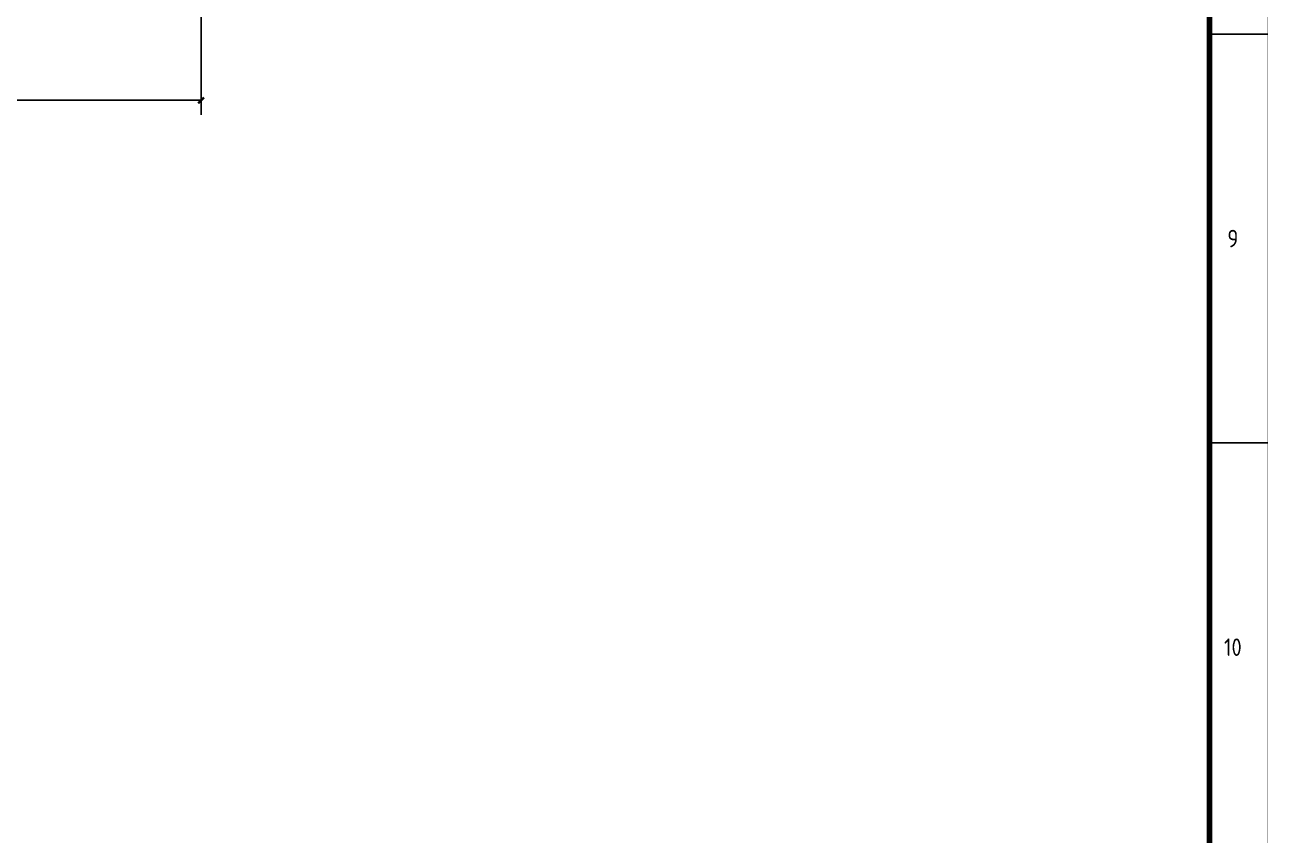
# Model space of a CAD drawing. Extents: x -59142 to 322364, y -122476 to 91021.
# Drawn here: x 223547 to 244874, y 21195 to 35089 of the extents above; entities that cross this region are included whole.
import ezdxf
from ezdxf.enums import TextEntityAlignment as Align

# ---------------------------------------------------------------- set-up
doc = ezdxf.new("R2010")
doc.units = 0
doc.header["$LTSCALE"] = 1000
doc.header["$MEASUREMENT"] = 0
doc.styles.get("Standard").update_dxf_attribs({"font": 'gbenor.shx', "bigfont": 'gbcbig.shx'})
doc.styles.add('TK', font='GEDITXT.SHX', dxfattribs={"width": 0.85, "height": 3.5, "bigfont": 'DXT.SHX'})
doc.dimstyles.get("Standard").update_dxf_attribs({"dimscale": 100, "dimtxt": 3.5, "dimasz": 1, "dimexe": 2.5, "dimexo": 3, "dimgap": 1.5, "dimtad": 1, "dimdec": 0, "dimzin": 0, "dimdsep": 46, "dimtxsty": 'Standard', "dimblk": 'ARCHTICK', "dimcen": 0.09, "dimadec": 0, "dimazin": 0, "dimtfac": 1, "dimtdec": 0, "dimtix": 1, "dimtmove": 2, "dimatfit": 3, "dimfxl": 1, "dimtolj": 1, "dimtzin": 0, "dimarcsym": 0})

# ---------------------------------------------------------------- blocks, each defined once
blk = doc.blocks.new('GEDI_WK_A1_V')
at = {"color": 3}
for p, q in [((584, 280.33), (594, 280.33)), ((584, 210.25), (594, 210.25))]:
    blk.add_line(p, q, dxfattribs=at)
for points, const_width in [([(0, 841), (0, 0), (594, 0), (594, 841)], 0.1), ([(10, 816), (10, 10), (584, 10), (584, 816)], 1)]:
    blk.add_lwpolyline(points, close=True, dxfattribs=dict(at, const_width=const_width))
for s, p in [('9', (588, 245.29)), ('10', (588, 175.21))]:
    blk.add_text(s, height=3, dxfattribs=at).set_placement(p, align=Align.MIDDLE)
blk = doc.blocks.new('A$C711966D6')
blk.add_blockref('GEDI_WK_A1_V', (0, 0))
at = {"style": 'TK', "width": 0.85}
for tag, height, p in [('PROJECTNAME', 4.75, (529, 44)), ('PHASE', 4, (571, 44)), ('DRAWINGNAME', 4.75, (539, 31))]:
    blk.add_attdef(tag, text='', height=height, dxfattribs=at).set_placement(p, align=Align.MIDDLE_CENTER)
for tag, p, height in [('APPROVE', (416, 32.75), 3.5), ('DESIGN', (461, 32.75), 3.5), ('REVIEW1', (416, 25.75), 3.5), ('DRAW', (461, 25.75), 3.5), ('REVIEW2', (416, 18.75), 3.5), ('PROPORTION', (461, 18.75), 3.5), ('DRAWINGNUMBER', (511, 18.5), 4), ('CHECK', (416, 11.75), 3.5), ('DATE', (461, 11.75), 3.5), ('VERSION', (577, 11.75), 3.5)]:
    blk.add_attdef(tag, p, '', height=height, dxfattribs=at)
blk = doc.blocks.new('是飞洒发时')
at = {"xscale": 100, "yscale": 100, "zscale": 100}
blk.add_blockref('A$C711966D6', (0, 0), dxfattribs=at)
blk = doc.blocks.new('_ArchTick')
at = {"color": 0, "linetype": 'ByBlock', "const_width": 0.4}
blk.add_lwpolyline([(-0.5, -0.5), (0.5, 0.5)], dxfattribs=at)
blk = doc.blocks.new('*D1616')
at = {"color": 0, "lineweight": -2, "transparency": 16777216}
for p, q in [((202821, 40322), (202821, 33545)), ((226571, 40322), (226571, 33545)), ((226571, 33795), (202821, 33795))]:
    blk.add_line(p, q, dxfattribs=at)
at = {"layer": 'Defpoints', "color": 0, "transparency": 16777216}
for p in [(202821, 40622), (226571, 40622), (202821, 33795)]:
    blk.add_point(p, dxfattribs=at)
at = {"color": 0, "lineweight": -2, "transparency": 16777216, "xscale": 100, "yscale": 100, "zscale": 100, "rotation": 180}
blk.add_blockref('_ArchTick', (202821, 33795), dxfattribs=at)
at = {"color": 0, "lineweight": -2, "transparency": 16777216, "xscale": 100, "yscale": 100, "zscale": 100}
blk.add_blockref('_ArchTick', (226571, 33795), dxfattribs=at)
at = {"color": 0, "transparency": 16777216, "insert": (214696, 34120), "char_height": 350, "attachment_point": 5}
blk.add_mtext('\\A1;23750', dxfattribs=at)

msp = doc.modelspace()

# ---------------------------------------------------------------- block references
msp.add_blockref('是飞洒发时', (185469.5, 6896))

# ---------------------------------------------------------------- dimensions: what is measured, and where the dimension line sits
dim = msp.add_linear_dim(base=(202820.9, 33795), p1=(226570.9, 40622.1), p2=(202820.9, 40622.1), dimstyle='Standard', override={"dimarcsym": 1})
dim.commit()
dim.dimension.update_dxf_attribs({"geometry": '*D1616', "text_midpoint": (214695.9, 34120)})

doc.saveas('drawing.dxf')
